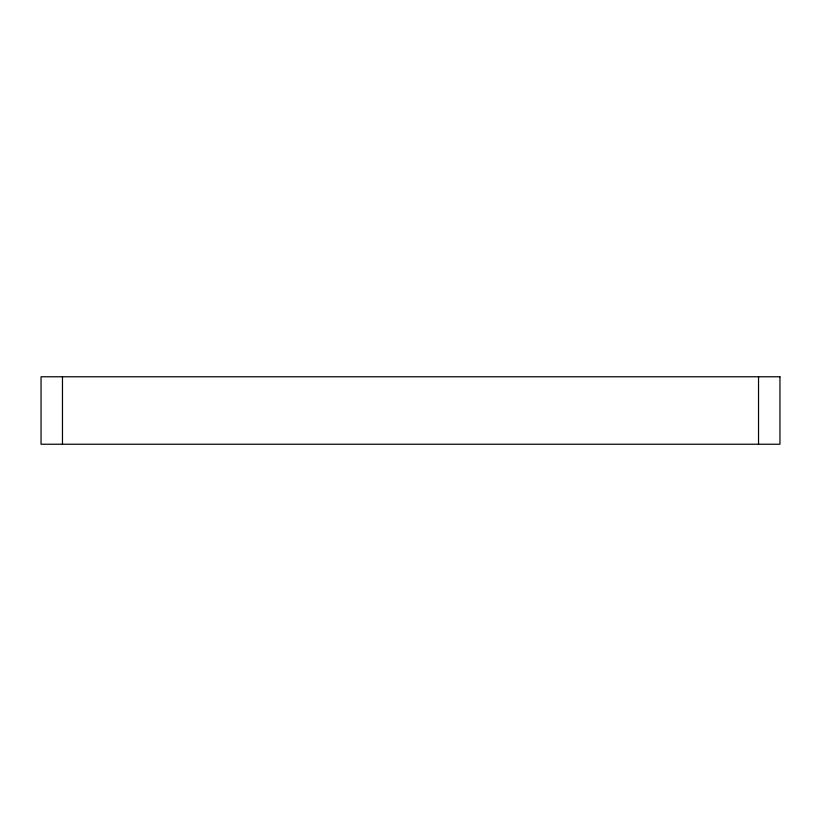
<?xml version="1.0" encoding="UTF-8"?>
<svg xmlns="http://www.w3.org/2000/svg" width="821" height="821" viewBox="0 0 821 821"><rect width="100%" height="100%" fill="white"/><g stroke="black" fill="none" stroke-linecap="round" stroke-linejoin="round"><path stroke-width="1.23" d="M758.532 376.767L758.532 444.233M62.468 376.767L62.468 444.233M779.95 376.767L41.05 376.767L41.05 444.233L779.95 444.233L779.95 376.767"/></g></svg>
